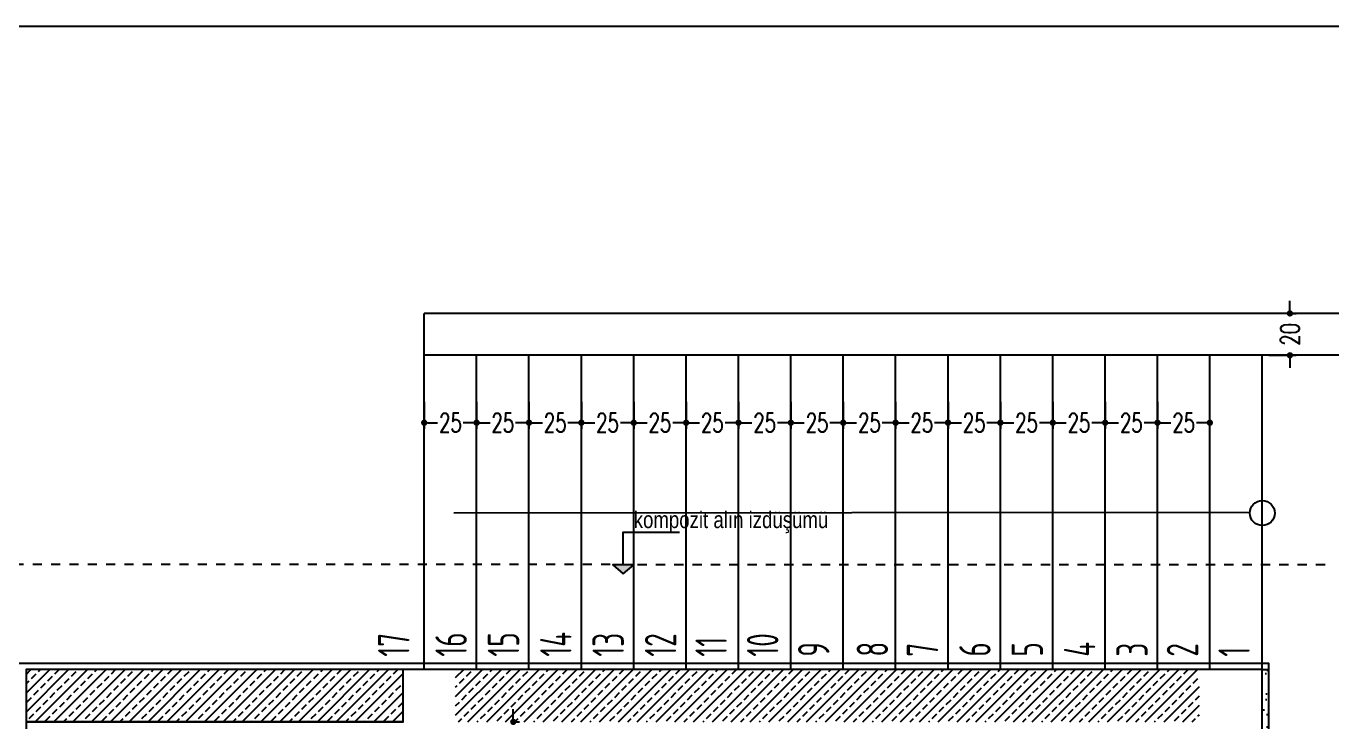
# Model space of a CAD drawing. Header units: millimetres. Extents: x 1064 to 14043, y 831 to 5538.
# Drawn here: x 3753 to 4376, y 5111 to 5443 of the extents above; entities that cross this region are included whole.
import ezdxf

# ---------------------------------------------------------------- set-up
doc = ezdxf.new("R2010")
doc.units = ezdxf.units.MM
doc.linetypes.add('DASHED', pattern=[0.25, 0.125, -0.125])
doc.linetypes.add('LTYPE000', pattern=[0])
for name, color, linetype in [('clad', 30, 'Continuous'), ('dim_int', 183, 'Continuous'), ('hatch_conc', 223, 'Continuous'), ('mat_mortar', 145, 'Continuous'), ('Stair', 3, 'Continuous'), ('Str_conc', 6, 'Continuous'), ('symbol', 8, 'Continuous'), ('text', 7, 'LTYPE000'), ('wall', 4, 'Continuous')]:
    doc.layers.add(name, color=color, linetype=linetype)
doc.layers.add('ölçü -dış', color=7, linetype='Continuous', lineweight=25, true_color=0x605db1)
doc.styles.add('dim', font='simplex.shx', dxfattribs={"width": 0.7})
doc.styles.add('text2', font='arial.ttf', dxfattribs={"width": 0.8})
doc.styles.add('text3', font='geniso.shx', dxfattribs={"width": 0.7})
doc.dimstyles.new('1_50', dxfattribs={"dimtxt": 9, "dimasz": 3, "dimexe": 3, "dimexo": 0, "dimgap": 1, "dimtad": 0, "dimdec": 1, "dimzin": 11, "dimtxsty": 'dim', "dimblk": 'DOT', "dimcen": 1.5, "dimdle": 1.25, "dimclrt": 2, "dimadec": 0, "dimazin": 0, "dimtfac": 1.25, "dimtdec": 1, "dimtix": 1, "dimtofl": 0, "dimtmove": 1, "dimatfit": 3, "dimldrblk": 'DOT', "dimfxl": 10, "dimfxlon": 1, "dimtolj": 1, "dimtzin": 0, "dimarcsym": 0})
pattern_1 = [(45, (-633445.4495, -4496314.152), (-4.4901280605, 4.4901280605), []), (45, (-633440.9594, -4496314.152), (-4.4901280605, 4.4901280605), [3.175, -1.5875])]

# ---------------------------------------------------------------- blocks, each defined once
blk = doc.blocks.new('*U746')
blk.add_hatch(color=256).paths.add_polyline_path([(-12.5, 11), (0, 0), (12.5, 11)])
blk.add_lwpolyline([(0, 11), (0, 50), (67.5, 50)])
blk.add_lwpolyline([(0, 0), (12.5, 11), (-12.5, 11)], close=True)
at = {"style": 'text2', "width": 0.8}
blk.add_attdef('KABAKOT', (12.5, 55), '', height=20, dxfattribs=at)
blk = doc.blocks.new('_Dot')
at = {"color": 0, "linetype": 'ByBlock', "lineweight": -2}
blk.add_line((-0.5, 0), (-1, 0), dxfattribs=at)
at = {"color": 0, "linetype": 'ByBlock', "const_width": 0.5}
blk.add_lwpolyline([(-0.25, 0, 1), (0.25, 0, 1)], format="xyb", close=True, dxfattribs=at)
blk = doc.blocks.new('*D779')
at = {"layer": 'Defpoints', "color": 0, "transparency": 16777216}
for p in [(3985.35, 5110.59), (3985.35, 5110.59), (3985.35, 5082.77)]:
    blk.add_point(p, dxfattribs=at)
at = {"layer": 'ölçü -dış', "color": 0, "lineweight": -2, "transparency": 16777216}
for p, q in [((3985.35, 5113.59), (3985.35, 5116.59)), ((3985.35, 5110.59), (3988.35, 5110.59)), ((3985.35, 5082.77), (3988.35, 5082.77)), ((3985.35, 5079.77), (3985.35, 5076.77))]:
    blk.add_line(p, q, dxfattribs=at)
at = {"layer": 'ölçü -dış', "color": 0, "lineweight": -2, "transparency": 16777216, "xscale": 3, "yscale": 3, "zscale": 3}
for p, rotation in [((3985.35, 5110.59), 270), ((3985.35, 5082.77), 90)]:
    blk.add_blockref('_Dot', p, dxfattribs=dict(at, rotation=rotation))
at = {"layer": 'ölçü -dış', "color": 2, "transparency": 16777216, "insert": (3985.35, 5096.68), "char_height": 9, "attachment_point": 5, "rotation": 90, "style": 'dim'}
blk.add_mtext('\\A1;27,8', dxfattribs=at)
blk = doc.blocks.new('*D782')
at = {"layer": 'Defpoints', "color": 0, "transparency": 16777216}
for p in [(4292.84, 5285.55), (4292.84, 5253.38), (4317.84, 5253.38)]:
    blk.add_point(p, dxfattribs=at)
at = {"layer": 'dim_int', "color": 0, "lineweight": -2, "transparency": 16777216}
for p, q in [((4292.84, 5263.38), (4292.84, 5250.38)), ((4317.84, 5253.38), (4317.84, 5256.38)), ((4295.84, 5253.38), (4299.24, 5253.38)), ((4314.84, 5253.38), (4311.44, 5253.38))]:
    blk.add_line(p, q, dxfattribs=at)
at = {"layer": 'dim_int', "color": 0, "lineweight": -2, "transparency": 16777216, "xscale": 3, "yscale": 3, "zscale": 3, "rotation": 180}
blk.add_blockref('_Dot', (4292.84, 5253.38), dxfattribs=at)
at = {"layer": 'dim_int', "color": 0, "lineweight": -2, "transparency": 16777216, "xscale": 3, "yscale": 3, "zscale": 3}
blk.add_blockref('_Dot', (4317.84, 5253.38), dxfattribs=at)
at = {"layer": 'dim_int', "color": 2, "transparency": 16777216, "insert": (4305.34, 5253.38), "char_height": 9, "attachment_point": 5, "style": 'dim'}
blk.add_mtext('\\A1;25', dxfattribs=at)
blk = doc.blocks.new('*D783')
at = {"layer": 'Defpoints', "color": 0, "transparency": 16777216}
for p in [(4267.84, 5285.55), (4292.84, 5285.55), (4267.84, 5253.38)]:
    blk.add_point(p, dxfattribs=at)
at = {"layer": 'dim_int', "color": 0, "lineweight": -2, "transparency": 16777216}
for p, q in [((4267.84, 5263.38), (4267.84, 5250.38)), ((4292.84, 5263.38), (4292.84, 5250.38)), ((4270.84, 5253.38), (4274.24, 5253.38)), ((4289.84, 5253.38), (4286.44, 5253.38))]:
    blk.add_line(p, q, dxfattribs=at)
at = {"layer": 'dim_int', "color": 0, "lineweight": -2, "transparency": 16777216, "xscale": 3, "yscale": 3, "zscale": 3, "rotation": 180}
blk.add_blockref('_Dot', (4267.84, 5253.38), dxfattribs=at)
at = {"layer": 'dim_int', "color": 0, "lineweight": -2, "transparency": 16777216, "xscale": 3, "yscale": 3, "zscale": 3}
blk.add_blockref('_Dot', (4292.84, 5253.38), dxfattribs=at)
at = {"layer": 'dim_int', "color": 2, "transparency": 16777216, "insert": (4280.34, 5253.38), "char_height": 9, "attachment_point": 5, "style": 'dim'}
blk.add_mtext('\\A1;25', dxfattribs=at)
blk = doc.blocks.new('*D784')
at = {"layer": 'Defpoints', "color": 0, "transparency": 16777216}
for p in [(4242.84, 5285.55), (4267.84, 5285.55), (4242.84, 5253.38)]:
    blk.add_point(p, dxfattribs=at)
at = {"layer": 'dim_int', "color": 0, "lineweight": -2, "transparency": 16777216}
for p, q in [((4242.84, 5263.38), (4242.84, 5250.38)), ((4267.84, 5263.38), (4267.84, 5250.38)), ((4245.84, 5253.38), (4249.24, 5253.38)), ((4264.84, 5253.38), (4261.44, 5253.38))]:
    blk.add_line(p, q, dxfattribs=at)
at = {"layer": 'dim_int', "color": 0, "lineweight": -2, "transparency": 16777216, "xscale": 3, "yscale": 3, "zscale": 3, "rotation": 180}
blk.add_blockref('_Dot', (4242.84, 5253.38), dxfattribs=at)
at = {"layer": 'dim_int', "color": 0, "lineweight": -2, "transparency": 16777216, "xscale": 3, "yscale": 3, "zscale": 3}
blk.add_blockref('_Dot', (4267.84, 5253.38), dxfattribs=at)
at = {"layer": 'dim_int', "color": 2, "transparency": 16777216, "insert": (4255.34, 5253.38), "char_height": 9, "attachment_point": 5, "style": 'dim'}
blk.add_mtext('\\A1;25', dxfattribs=at)
blk = doc.blocks.new('*D785')
at = {"layer": 'Defpoints', "color": 0, "transparency": 16777216}
for p in [(4217.84, 5285.55), (4242.84, 5285.55), (4217.84, 5253.38)]:
    blk.add_point(p, dxfattribs=at)
at = {"layer": 'dim_int', "color": 0, "lineweight": -2, "transparency": 16777216}
for p, q in [((4217.84, 5263.38), (4217.84, 5250.38)), ((4242.84, 5263.38), (4242.84, 5250.38)), ((4220.84, 5253.38), (4224.24, 5253.38)), ((4239.84, 5253.38), (4236.44, 5253.38))]:
    blk.add_line(p, q, dxfattribs=at)
at = {"layer": 'dim_int', "color": 0, "lineweight": -2, "transparency": 16777216, "xscale": 3, "yscale": 3, "zscale": 3, "rotation": 180}
blk.add_blockref('_Dot', (4217.84, 5253.38), dxfattribs=at)
at = {"layer": 'dim_int', "color": 0, "lineweight": -2, "transparency": 16777216, "xscale": 3, "yscale": 3, "zscale": 3}
blk.add_blockref('_Dot', (4242.84, 5253.38), dxfattribs=at)
at = {"layer": 'dim_int', "color": 2, "transparency": 16777216, "insert": (4230.34, 5253.38), "char_height": 9, "attachment_point": 5, "style": 'dim'}
blk.add_mtext('\\A1;25', dxfattribs=at)
blk = doc.blocks.new('*D786')
at = {"layer": 'Defpoints', "color": 0, "transparency": 16777216}
for p in [(4192.84, 5285.55), (4217.84, 5285.55), (4192.84, 5253.38)]:
    blk.add_point(p, dxfattribs=at)
at = {"layer": 'dim_int', "color": 0, "lineweight": -2, "transparency": 16777216}
for p, q in [((4192.84, 5263.38), (4192.84, 5250.38)), ((4217.84, 5263.38), (4217.84, 5250.38)), ((4195.84, 5253.38), (4199.24, 5253.38)), ((4214.84, 5253.38), (4211.44, 5253.38))]:
    blk.add_line(p, q, dxfattribs=at)
at = {"layer": 'dim_int', "color": 0, "lineweight": -2, "transparency": 16777216, "xscale": 3, "yscale": 3, "zscale": 3, "rotation": 180}
blk.add_blockref('_Dot', (4192.84, 5253.38), dxfattribs=at)
at = {"layer": 'dim_int', "color": 0, "lineweight": -2, "transparency": 16777216, "xscale": 3, "yscale": 3, "zscale": 3}
blk.add_blockref('_Dot', (4217.84, 5253.38), dxfattribs=at)
at = {"layer": 'dim_int', "color": 2, "transparency": 16777216, "insert": (4205.34, 5253.38), "char_height": 9, "attachment_point": 5, "style": 'dim'}
blk.add_mtext('\\A1;25', dxfattribs=at)
blk = doc.blocks.new('*D787')
at = {"layer": 'Defpoints', "color": 0, "transparency": 16777216}
for p in [(4167.84, 5285.55), (4192.84, 5285.55), (4167.84, 5253.38)]:
    blk.add_point(p, dxfattribs=at)
at = {"layer": 'dim_int', "color": 0, "lineweight": -2, "transparency": 16777216}
for p, q in [((4167.84, 5263.38), (4167.84, 5250.38)), ((4192.84, 5263.38), (4192.84, 5250.38)), ((4170.84, 5253.38), (4174.24, 5253.38)), ((4189.84, 5253.38), (4186.44, 5253.38))]:
    blk.add_line(p, q, dxfattribs=at)
at = {"layer": 'dim_int', "color": 0, "lineweight": -2, "transparency": 16777216, "xscale": 3, "yscale": 3, "zscale": 3, "rotation": 180}
blk.add_blockref('_Dot', (4167.84, 5253.38), dxfattribs=at)
at = {"layer": 'dim_int', "color": 0, "lineweight": -2, "transparency": 16777216, "xscale": 3, "yscale": 3, "zscale": 3}
blk.add_blockref('_Dot', (4192.84, 5253.38), dxfattribs=at)
at = {"layer": 'dim_int', "color": 2, "transparency": 16777216, "insert": (4180.34, 5253.38), "char_height": 9, "attachment_point": 5, "style": 'dim'}
blk.add_mtext('\\A1;25', dxfattribs=at)
blk = doc.blocks.new('*D788')
at = {"layer": 'Defpoints', "color": 0, "transparency": 16777216}
for p in [(4142.84, 5285.55), (4167.84, 5285.55), (4142.84, 5253.38)]:
    blk.add_point(p, dxfattribs=at)
at = {"layer": 'dim_int', "color": 0, "lineweight": -2, "transparency": 16777216}
for p, q in [((4142.84, 5263.38), (4142.84, 5250.38)), ((4167.84, 5263.38), (4167.84, 5250.38)), ((4145.84, 5253.38), (4149.24, 5253.38)), ((4164.84, 5253.38), (4161.44, 5253.38))]:
    blk.add_line(p, q, dxfattribs=at)
at = {"layer": 'dim_int', "color": 0, "lineweight": -2, "transparency": 16777216, "xscale": 3, "yscale": 3, "zscale": 3, "rotation": 180}
blk.add_blockref('_Dot', (4142.84, 5253.38), dxfattribs=at)
at = {"layer": 'dim_int', "color": 0, "lineweight": -2, "transparency": 16777216, "xscale": 3, "yscale": 3, "zscale": 3}
blk.add_blockref('_Dot', (4167.84, 5253.38), dxfattribs=at)
at = {"layer": 'dim_int', "color": 2, "transparency": 16777216, "insert": (4155.34, 5253.38), "char_height": 9, "attachment_point": 5, "style": 'dim'}
blk.add_mtext('\\A1;25', dxfattribs=at)
blk = doc.blocks.new('*D789')
at = {"layer": 'Defpoints', "color": 0, "transparency": 16777216}
for p in [(4117.84, 5285.55), (4142.84, 5285.55), (4117.84, 5253.38)]:
    blk.add_point(p, dxfattribs=at)
at = {"layer": 'dim_int', "color": 0, "lineweight": -2, "transparency": 16777216}
for p, q in [((4117.84, 5263.38), (4117.84, 5250.38)), ((4142.84, 5263.38), (4142.84, 5250.38)), ((4120.84, 5253.38), (4124.24, 5253.38)), ((4139.84, 5253.38), (4136.44, 5253.38))]:
    blk.add_line(p, q, dxfattribs=at)
at = {"layer": 'dim_int', "color": 0, "lineweight": -2, "transparency": 16777216, "xscale": 3, "yscale": 3, "zscale": 3, "rotation": 180}
blk.add_blockref('_Dot', (4117.84, 5253.38), dxfattribs=at)
at = {"layer": 'dim_int', "color": 0, "lineweight": -2, "transparency": 16777216, "xscale": 3, "yscale": 3, "zscale": 3}
blk.add_blockref('_Dot', (4142.84, 5253.38), dxfattribs=at)
at = {"layer": 'dim_int', "color": 2, "transparency": 16777216, "insert": (4130.34, 5253.38), "char_height": 9, "attachment_point": 5, "style": 'dim'}
blk.add_mtext('\\A1;25', dxfattribs=at)
blk = doc.blocks.new('*D790')
at = {"layer": 'Defpoints', "color": 0, "transparency": 16777216}
for p in [(4092.84, 5285.55), (4117.84, 5285.55), (4092.84, 5253.38)]:
    blk.add_point(p, dxfattribs=at)
at = {"layer": 'dim_int', "color": 0, "lineweight": -2, "transparency": 16777216}
for p, q in [((4092.84, 5263.38), (4092.84, 5250.38)), ((4117.84, 5263.38), (4117.84, 5250.38)), ((4095.84, 5253.38), (4099.24, 5253.38)), ((4114.84, 5253.38), (4111.44, 5253.38))]:
    blk.add_line(p, q, dxfattribs=at)
at = {"layer": 'dim_int', "color": 0, "lineweight": -2, "transparency": 16777216, "xscale": 3, "yscale": 3, "zscale": 3, "rotation": 180}
blk.add_blockref('_Dot', (4092.84, 5253.38), dxfattribs=at)
at = {"layer": 'dim_int', "color": 0, "lineweight": -2, "transparency": 16777216, "xscale": 3, "yscale": 3, "zscale": 3}
blk.add_blockref('_Dot', (4117.84, 5253.38), dxfattribs=at)
at = {"layer": 'dim_int', "color": 2, "transparency": 16777216, "insert": (4105.34, 5253.38), "char_height": 9, "attachment_point": 5, "style": 'dim'}
blk.add_mtext('\\A1;25', dxfattribs=at)
blk = doc.blocks.new('*D791')
at = {"layer": 'Defpoints', "color": 0, "transparency": 16777216}
for p in [(4067.84, 5285.55), (4092.84, 5285.55), (4067.84, 5253.38)]:
    blk.add_point(p, dxfattribs=at)
at = {"layer": 'dim_int', "color": 0, "lineweight": -2, "transparency": 16777216}
for p, q in [((4067.84, 5263.38), (4067.84, 5250.38)), ((4092.84, 5263.38), (4092.84, 5250.38)), ((4070.84, 5253.38), (4074.24, 5253.38)), ((4089.84, 5253.38), (4086.44, 5253.38))]:
    blk.add_line(p, q, dxfattribs=at)
at = {"layer": 'dim_int', "color": 0, "lineweight": -2, "transparency": 16777216, "xscale": 3, "yscale": 3, "zscale": 3, "rotation": 180}
blk.add_blockref('_Dot', (4067.84, 5253.38), dxfattribs=at)
at = {"layer": 'dim_int', "color": 0, "lineweight": -2, "transparency": 16777216, "xscale": 3, "yscale": 3, "zscale": 3}
blk.add_blockref('_Dot', (4092.84, 5253.38), dxfattribs=at)
at = {"layer": 'dim_int', "color": 2, "transparency": 16777216, "insert": (4080.34, 5253.38), "char_height": 9, "attachment_point": 5, "style": 'dim'}
blk.add_mtext('\\A1;25', dxfattribs=at)
blk = doc.blocks.new('*D792')
at = {"layer": 'Defpoints', "color": 0, "transparency": 16777216}
for p in [(4042.84, 5285.55), (4067.84, 5285.55), (4042.84, 5253.38)]:
    blk.add_point(p, dxfattribs=at)
at = {"layer": 'dim_int', "color": 0, "lineweight": -2, "transparency": 16777216}
for p, q in [((4042.84, 5263.38), (4042.84, 5250.38)), ((4067.84, 5263.38), (4067.84, 5250.38)), ((4045.84, 5253.38), (4049.24, 5253.38)), ((4064.84, 5253.38), (4061.44, 5253.38))]:
    blk.add_line(p, q, dxfattribs=at)
at = {"layer": 'dim_int', "color": 0, "lineweight": -2, "transparency": 16777216, "xscale": 3, "yscale": 3, "zscale": 3, "rotation": 180}
blk.add_blockref('_Dot', (4042.84, 5253.38), dxfattribs=at)
at = {"layer": 'dim_int', "color": 0, "lineweight": -2, "transparency": 16777216, "xscale": 3, "yscale": 3, "zscale": 3}
blk.add_blockref('_Dot', (4067.84, 5253.38), dxfattribs=at)
at = {"layer": 'dim_int', "color": 2, "transparency": 16777216, "insert": (4055.34, 5253.38), "char_height": 9, "attachment_point": 5, "style": 'dim'}
blk.add_mtext('\\A1;25', dxfattribs=at)
blk = doc.blocks.new('*D793')
at = {"layer": 'Defpoints', "color": 0, "transparency": 16777216}
for p in [(4017.84, 5285.55), (4042.84, 5285.55), (4017.84, 5253.38)]:
    blk.add_point(p, dxfattribs=at)
at = {"layer": 'dim_int', "color": 0, "lineweight": -2, "transparency": 16777216}
for p, q in [((4017.84, 5263.38), (4017.84, 5250.38)), ((4042.84, 5263.38), (4042.84, 5250.38)), ((4020.84, 5253.38), (4024.24, 5253.38)), ((4039.84, 5253.38), (4036.44, 5253.38))]:
    blk.add_line(p, q, dxfattribs=at)
at = {"layer": 'dim_int', "color": 0, "lineweight": -2, "transparency": 16777216, "xscale": 3, "yscale": 3, "zscale": 3, "rotation": 180}
blk.add_blockref('_Dot', (4017.84, 5253.38), dxfattribs=at)
at = {"layer": 'dim_int', "color": 0, "lineweight": -2, "transparency": 16777216, "xscale": 3, "yscale": 3, "zscale": 3}
blk.add_blockref('_Dot', (4042.84, 5253.38), dxfattribs=at)
at = {"layer": 'dim_int', "color": 2, "transparency": 16777216, "insert": (4030.34, 5253.38), "char_height": 9, "attachment_point": 5, "style": 'dim'}
blk.add_mtext('\\A1;25', dxfattribs=at)
blk = doc.blocks.new('*D794')
at = {"layer": 'Defpoints', "color": 0, "transparency": 16777216}
for p in [(3992.84, 5285.55), (4017.84, 5285.55), (3992.84, 5253.38)]:
    blk.add_point(p, dxfattribs=at)
at = {"layer": 'dim_int', "color": 0, "lineweight": -2, "transparency": 16777216}
for p, q in [((3992.84, 5263.38), (3992.84, 5250.38)), ((4017.84, 5263.38), (4017.84, 5250.38)), ((3995.84, 5253.38), (3999.24, 5253.38)), ((4014.84, 5253.38), (4011.44, 5253.38))]:
    blk.add_line(p, q, dxfattribs=at)
at = {"layer": 'dim_int', "color": 0, "lineweight": -2, "transparency": 16777216, "xscale": 3, "yscale": 3, "zscale": 3, "rotation": 180}
blk.add_blockref('_Dot', (3992.84, 5253.38), dxfattribs=at)
at = {"layer": 'dim_int', "color": 0, "lineweight": -2, "transparency": 16777216, "xscale": 3, "yscale": 3, "zscale": 3}
blk.add_blockref('_Dot', (4017.84, 5253.38), dxfattribs=at)
at = {"layer": 'dim_int', "color": 2, "transparency": 16777216, "insert": (4005.34, 5253.38), "char_height": 9, "attachment_point": 5, "style": 'dim'}
blk.add_mtext('\\A1;25', dxfattribs=at)
blk = doc.blocks.new('*D795')
at = {"layer": 'Defpoints', "color": 0, "transparency": 16777216}
for p in [(3967.84, 5285.55), (3992.84, 5285.55), (3967.84, 5253.38)]:
    blk.add_point(p, dxfattribs=at)
at = {"layer": 'dim_int', "color": 0, "lineweight": -2, "transparency": 16777216}
for p, q in [((3967.84, 5263.38), (3967.84, 5250.38)), ((3992.84, 5263.38), (3992.84, 5250.38)), ((3970.84, 5253.38), (3974.24, 5253.38)), ((3989.84, 5253.38), (3986.44, 5253.38))]:
    blk.add_line(p, q, dxfattribs=at)
at = {"layer": 'dim_int', "color": 0, "lineweight": -2, "transparency": 16777216, "xscale": 3, "yscale": 3, "zscale": 3, "rotation": 180}
blk.add_blockref('_Dot', (3967.84, 5253.38), dxfattribs=at)
at = {"layer": 'dim_int', "color": 0, "lineweight": -2, "transparency": 16777216, "xscale": 3, "yscale": 3, "zscale": 3}
blk.add_blockref('_Dot', (3992.84, 5253.38), dxfattribs=at)
at = {"layer": 'dim_int', "color": 2, "transparency": 16777216, "insert": (3980.34, 5253.38), "char_height": 9, "attachment_point": 5, "style": 'dim'}
blk.add_mtext('\\A1;25', dxfattribs=at)
blk = doc.blocks.new('*D796')
at = {"layer": 'Defpoints', "color": 0, "transparency": 16777216}
for p in [(3942.84, 5285.55), (3967.84, 5285.55), (3942.84, 5253.38)]:
    blk.add_point(p, dxfattribs=at)
at = {"layer": 'dim_int', "color": 0, "lineweight": -2, "transparency": 16777216}
for p, q in [((3942.84, 5263.38), (3942.84, 5250.38)), ((3967.84, 5263.38), (3967.84, 5250.38)), ((3945.84, 5253.38), (3949.24, 5253.38)), ((3964.84, 5253.38), (3961.44, 5253.38))]:
    blk.add_line(p, q, dxfattribs=at)
at = {"layer": 'dim_int', "color": 0, "lineweight": -2, "transparency": 16777216, "xscale": 3, "yscale": 3, "zscale": 3, "rotation": 180}
blk.add_blockref('_Dot', (3942.84, 5253.38), dxfattribs=at)
at = {"layer": 'dim_int', "color": 0, "lineweight": -2, "transparency": 16777216, "xscale": 3, "yscale": 3, "zscale": 3}
blk.add_blockref('_Dot', (3967.84, 5253.38), dxfattribs=at)
at = {"layer": 'dim_int', "color": 2, "transparency": 16777216, "insert": (3955.34, 5253.38), "char_height": 9, "attachment_point": 5, "style": 'dim'}
blk.add_mtext('\\A1;25', dxfattribs=at)
blk = doc.blocks.new('*D797')
at = {"layer": 'Defpoints', "color": 0, "transparency": 16777216}
for p in [(4356.04, 5305.55), (4356.04, 5305.55), (4316.9, 5285.55)]:
    blk.add_point(p, dxfattribs=at)
at = {"layer": 'dim_int', "color": 0, "lineweight": -2, "transparency": 16777216}
for p, q in [((4356.04, 5308.55), (4356.04, 5311.55)), ((4356.04, 5305.55), (4359.04, 5305.55)), ((4346.04, 5285.55), (4359.04, 5285.55)), ((4356.04, 5282.55), (4356.04, 5279.55))]:
    blk.add_line(p, q, dxfattribs=at)
at = {"layer": 'dim_int', "color": 0, "lineweight": -2, "transparency": 16777216, "xscale": 3, "yscale": 3, "zscale": 3}
for p, rotation in [((4356.04, 5305.55), 270), ((4356.04, 5285.55), 90)]:
    blk.add_blockref('_Dot', p, dxfattribs=dict(at, rotation=rotation))
at = {"layer": 'dim_int', "color": 2, "transparency": 16777216, "insert": (4356.04, 5295.55), "char_height": 9, "attachment_point": 5, "rotation": 90, "style": 'dim'}
blk.add_mtext('\\A1;20', dxfattribs=at)

msp = doc.modelspace()

# ---------------------------------------------------------------- hatches: boundary and pattern name
at = {"layer": 'clad', "true_color": 0x636466}
h = msp.add_hatch(dxfattribs=at)
h.set_pattern_fill('AR-SAND', color=251, scale=0.2)
h.set_pattern_definition([(37.5, (-640589.864, -4496314.152), (-0.320006259, 9.788264747), [0, -7.7216, 0, -8.636, 0, -8.255]), (7.5, (-640589.864, -4496314.152), (8.990465663, 14.33650201), [0, -4.1656, 0, -6.9596, 0, -2.667]), (327.5, (-640596.112, -4496314.152), (15.819847405, 0.028743694), [0, -2.54, 0, -9.144, 0, -11.938]), (317.5, (-640596.112, -4496314.152), (15.27112905, 4.458586465), [0, -1.27, 0, -5.9944, 0, -6.858])])
h.paths.add_polyline_path([(4342.84811, 5135.58617), (4345.84811, 5135.58617), (4345.84811, 5075.58636), (4345.84811, 4995.53418), (4342.83651, 4995.53418), (4342.84805, 5072.58635), (4342.84816, 5135.58635), (4342.8481, 5135.58656), (4342.8481, 5075.58635), (4342.84809, 5075.58636)])
at = {"layer": 'hatch_conc', "true_color": 0x636466}
h = msp.add_hatch(dxfattribs=at)
h.set_pattern_fill('ANSI33', color=251)
h.set_pattern_definition(pattern_1)
h.paths.add_polyline_path([(4312.83651, 5135.58617), (3957.83649, 5135.58617), (3957.83649, 5110.58636), (4312.83651, 5110.58636)])
h = msp.add_hatch(dxfattribs=at)
h.set_pattern_fill('ANSI33', color=251)
h.set_pattern_definition(pattern_1)
h.paths.add_polyline_path([(3932.83648, 5135.54951), (3752.83648, 5135.54951), (3752.83648, 5110.58677), (3932.83648, 5110.58677)])

# ---------------------------------------------------------------- linework, layer by layer
at = {"color": 251, "linetype": 'DASHED', "ltscale": 35, "true_color": 0x636466}
msp.add_line((4372.83651, 5185.58617), (3727.92877, 5185.6568), dxfattribs=at)
msp.add_lwpolyline([(2293.03291, 5442.66326), (4956.78263, 5442.66326), (4956.78263, 3842.66326), (2293.03291, 3842.66326)], close=True)
at = {"layer": 'clad', "color": 251, "true_color": 0x636466}
msp.add_lwpolyline([(4342.84811, 5135.58617), (4345.84811, 5135.58617), (4345.84811, 5075.58636), (4345.96089, 5055.55124), (4342.94924, 5055.55124), (4342.83646, 5052.54947), (4342.83657, 5055.54937), (4312.84812, 5055.54957), (4312.84812, 5055.54947), (4342.84809, 5055.54947)], close=True, dxfattribs=at)
at = {"layer": 'mat_mortar', "color": 251, "true_color": 0x636466}
msp.add_lwpolyline([(4342.83651, 4005.58617), (4342.83651, 4002.58617), (2852.83651, 4002.58617), (2849.83651, 4002.58617), (2849.83651, 4452.58617), (2849.83651, 4452.58617), (2602.83651, 4452.58617), (2599.83651, 4452.58617), (2599.83651, 4925.58617), (2599.83651, 4928.58617), (3724.83649, 4928.58617), (3724.83649, 4928.58617), (3724.83649, 5135.58617), (3724.83649, 5138.58617), (4345.84811, 5138.58617), (4345.84811, 5135.58656)], dxfattribs=at)
at = {"layer": 'Stair', "color": 251, "true_color": 0x636466}
for points in [[(3942.83651, 5135.54951), (3942.83651, 5305.54951)], [(3967.83651, 5135.54951), (3967.83651, 5285.54951)], [(3992.83651, 5135.54951), (3992.83651, 5285.54951)], [(4017.83651, 5135.54951), (4017.83651, 5285.54951)], [(4042.83651, 5135.54951), (4042.83651, 5285.54951)], [(4067.83651, 5135.54951), (4067.83651, 5285.54951)], [(4092.83651, 5135.54951), (4092.83651, 5285.54951)], [(4117.83651, 5135.54951), (4117.83651, 5285.54951)], [(4142.83651, 5135.54951), (4142.83651, 5285.54951)], [(4167.83651, 5135.54951), (4167.83651, 5285.54951)], [(4192.83651, 5135.54951), (4192.83651, 5285.54951)], [(4217.83651, 5135.54951), (4217.83651, 5285.54951)], [(4242.83651, 5135.54951), (4242.83651, 5285.54951)], [(4267.83651, 5135.54951), (4267.83651, 5285.54951)], [(4292.83651, 5135.54951), (4292.83651, 5285.54951)], [(4317.83651, 5135.54951), (4317.83651, 5285.54951)], [(4342.83651, 5135.54951), (4342.83651, 5285.54951)], [(4342.83653, 5135.58656), (4342.83651, 5135.58656)]]:
    msp.add_lwpolyline(points, dxfattribs=at)
at = {"layer": 'Str_conc', "color": 251, "true_color": 0x636466}
msp.add_lwpolyline([(3932.83648, 5135.54951), (3752.83648, 5135.54951), (3752.83648, 5110.58677), (3932.83648, 5110.58677)], close=True, dxfattribs=at)
msp.add_lwpolyline([(3932.83648, 5110.58677), (3752.83648, 5110.58677), (3752.83648, 4910.58677)], dxfattribs=at)
at = {"layer": 'symbol', "color": 251, "true_color": 0x636466}
msp.add_line((4336.89634, 5210.54524), (3956.97865, 5210.27194), dxfattribs=at)
msp.add_circle((4342.83651, 5210.26003), 5.94702, dxfattribs=at)
at = {"layer": 'wall', "color": 251, "true_color": 0x636466}
for p, q in [((4342.84812, 5135.58636), (3752.83652, 5135.58636)), ((3932.83648, 5110.58677), (3752.83645, 5110.58677))]:
    msp.add_line(p, q, dxfattribs=at)
for points in [[(4649.17664, 5305.54951), (3942.83651, 5305.54951)], [(4649.07916, 5285.54951), (3942.83651, 5285.54951)], [(3752.84812, 5120.58636), (3752.8365, 5120.58636)], [(3932.84812, 5120.58636), (3932.85393, 5120.58636)]]:
    msp.add_lwpolyline(points, dxfattribs=at)

# ---------------------------------------------------------------- block references
at = {"layer": 'text', "color": 251, "true_color": 0x636466, "xscale": 0.3975852812393642, "yscale": 0.3975852812393642, "zscale": 0.3975852812393642}
msp.add_blockref('*U746', (4037.86669, 5181.21273), dxfattribs=at).add_auto_attribs({'KABAKOT': 'kompozit alın izdüşümü'})

# ---------------------------------------------------------------- texts
at = {"layer": 'Stair', "color": 251, "true_color": 0x636466, "style": 'text3', "width": 0.7}
for s, p in [('17', (3935.77428, 5141.7225)), ('16', (3963.16224, 5141.7225)), ('15', (3988.16224, 5141.73783)), ('14', (4013.16224, 5141.73783)), ('13', (4038.16224, 5141.7225)), ('12', (4063.16224, 5141.7225)), ('11', (4087.26346, 5141.7225)), ('10', (4111.87726, 5141.7225)), ('4', (4263.16224, 5141.7225)), ('9', (4136.25453, 5141.7225)), ('8', (4164.25453, 5141.7225)), ('7', (4188.16224, 5141.7225)), ('6', (4213.16224, 5141.73783)), ('5', (4238.16224, 5141.73783)), ('3', (4288.16224, 5141.7225)), ('2', (4312.26346, 5141.7225)), ('1', (4336.87726, 5141.7225))]:
    msp.add_text(s, height=15, rotation=90, dxfattribs=at).set_placement(p)

# ---------------------------------------------------------------- dimensions: what is measured, and where the dimension line sits
at = {"layer": 'dim_int', "color": 251, "true_color": 0x636466}
dim = msp.add_linear_dim(base=(4356.03712, 5305.54951), p1=(4316.89957, 5285.54951), p2=(4356.03712, 5305.54951), angle=270, dimstyle='1_50', dxfattribs=at)
dim.commit()
dim.dimension.update_dxf_attribs({"geometry": '*D797', "text_midpoint": (4356.03712, 5295.54951)})
for base, p1, p2, picture, middle in [((3942.83651, 5253.38053), (3967.83651, 5285.54951), (3942.83651, 5285.54951), '*D796', (3955.33651, 5253.38053)), ((3967.83651, 5253.38053), (3992.83651, 5285.54951), (3967.83651, 5285.54951), '*D795', (3980.33651, 5253.38053)), ((3992.83651, 5253.38053), (4017.83651, 5285.54951), (3992.83651, 5285.54951), '*D794', (4005.33651, 5253.38053)), ((4017.83651, 5253.38053), (4042.83651, 5285.54951), (4017.83651, 5285.54951), '*D793', (4030.33651, 5253.38053)), ((4042.83651, 5253.38053), (4067.83651, 5285.54951), (4042.83651, 5285.54951), '*D792', (4055.33651, 5253.38053)), ((4067.83651, 5253.38053), (4092.83651, 5285.54951), (4067.83651, 5285.54951), '*D791', (4080.33651, 5253.38053)), ((4092.83651, 5253.38053), (4117.83651, 5285.54951), (4092.83651, 5285.54951), '*D790', (4105.33651, 5253.38053)), ((4117.83651, 5253.38053), (4142.83651, 5285.54951), (4117.83651, 5285.54951), '*D789', (4130.33651, 5253.38053)), ((4142.83651, 5253.38053), (4167.83651, 5285.54951), (4142.83651, 5285.54951), '*D788', (4155.33651, 5253.38053)), ((4167.83651, 5253.38053), (4192.83651, 5285.54951), (4167.83651, 5285.54951), '*D787', (4180.33651, 5253.38053)), ((4192.83651, 5253.38053), (4217.83651, 5285.54951), (4192.83651, 5285.54951), '*D786', (4205.33651, 5253.38053)), ((4217.83651, 5253.38053), (4242.83651, 5285.54951), (4217.83651, 5285.54951), '*D785', (4230.33651, 5253.38053)), ((4242.83651, 5253.38053), (4267.83651, 5285.54951), (4242.83651, 5285.54951), '*D784', (4255.33651, 5253.38053)), ((4267.83651, 5253.38053), (4292.83651, 5285.54951), (4267.83651, 5285.54951), '*D783', (4280.33651, 5253.38053)), ((4292.83651, 5253.38053), (4317.83651, 5253.38053), (4292.83651, 5285.54951), '*D782', (4305.33651, 5253.38053))]:
    dim = msp.add_linear_dim(base=base, p1=p1, p2=p2, dimstyle='1_50', dxfattribs=at)
    dim.commit()
    dim.dimension.update_dxf_attribs({"geometry": picture, "text_midpoint": middle})
at = {"layer": 'ölçü -dış', "color": 251, "true_color": 0x636466}
dim = msp.add_aligned_dim(p1=(3985.34623, 5082.76643), p2=(3985.34623, 5110.58636), distance=0, dimstyle='1_50', dxfattribs=at)
dim.commit()
dim.dimension.update_dxf_attribs({"geometry": '*D779', "text_midpoint": (3985.34623, 5096.67639)})

doc.saveas('drawing.dxf')
